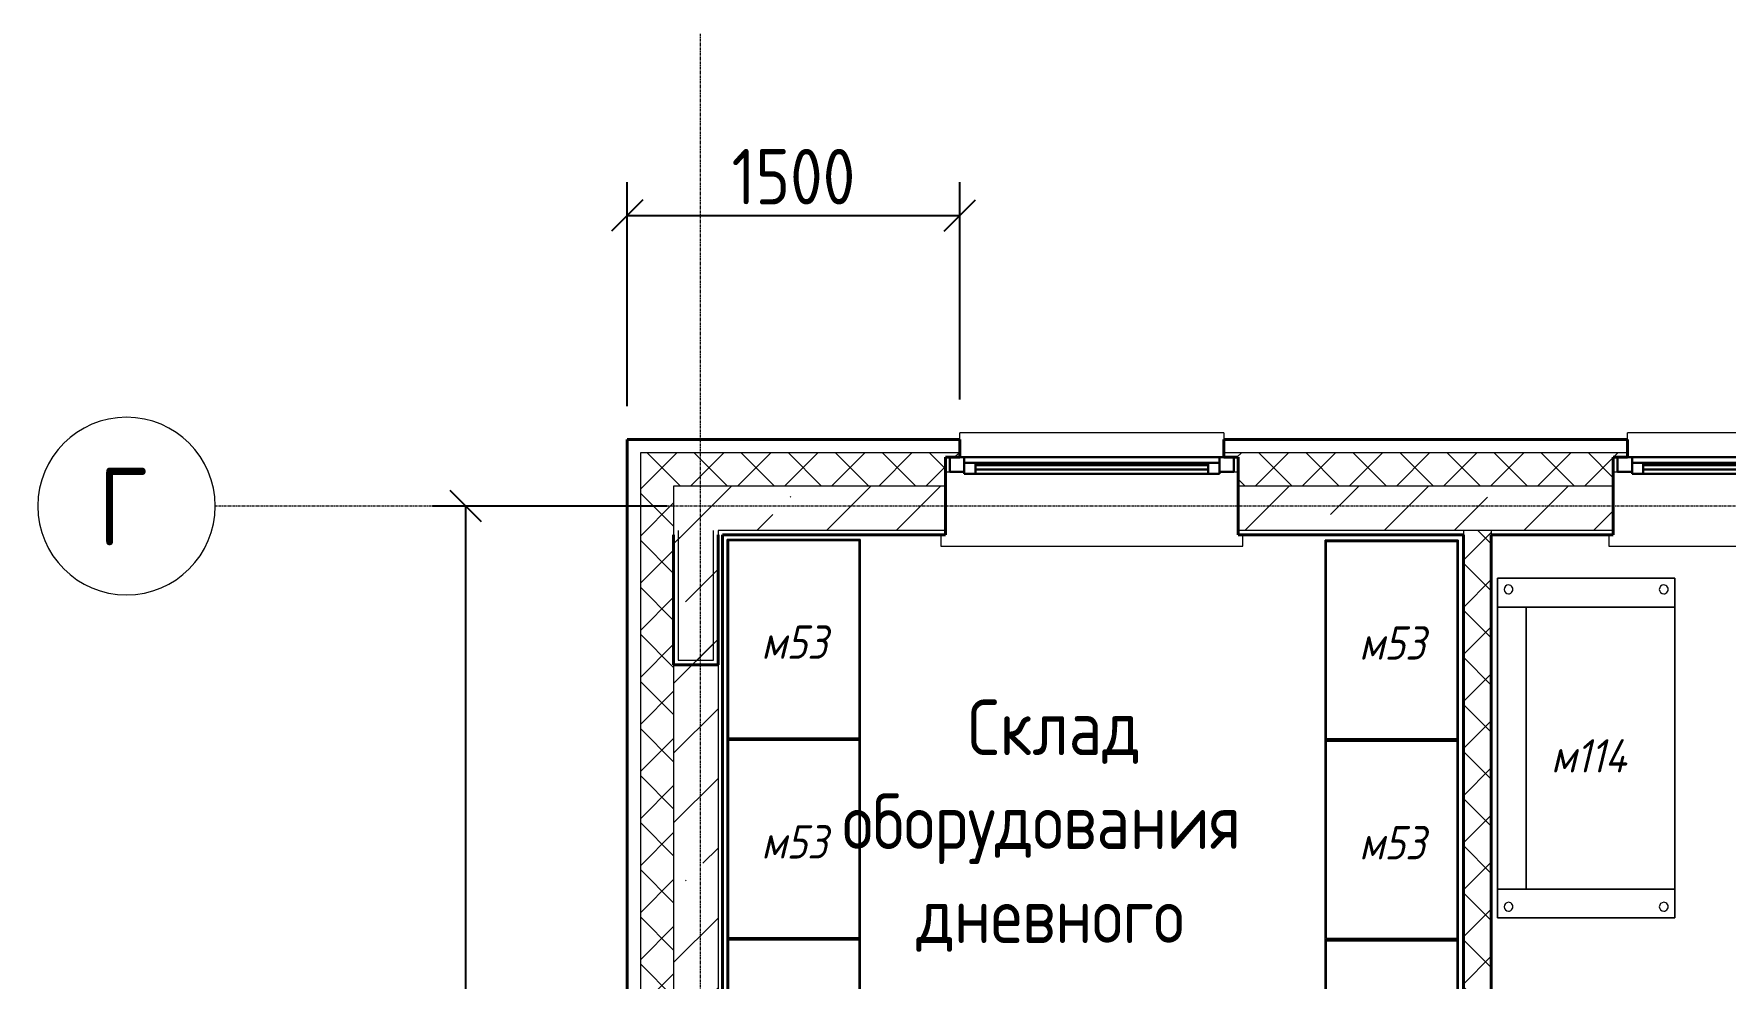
# Model space of a CAD drawing. Header units: millimetres. Extents: x -32954 to 151739, y -65671 to 56243.
# Drawn here: x -32954 to -25330, y -50320 to -46065 of the extents above; entities that cross this region are included whole.
import ezdxf

# ---------------------------------------------------------------- set-up
doc = ezdxf.new("R2010")
doc.units = ezdxf.units.MM
doc.linetypes.add('ADSK_Линия сетки', pattern=[21, 12, -3, 3, -3])
for name, color, linetype, lineweight in [('A-GENM', 7, 'Continuous', 9), ('I-FURN', 7, 'Continuous', 9), ('I-FURN-IDEN', 7, 'Continuous', 9), ('M-EQPM', 7, 'Continuous', 9), ('M-EQPM-IDEN', 7, 'Continuous', 9), ('Каркас_Импост', 7, 'Continuous', 30), ('Марки помещений', 7, 'Continuous', 18), ('Окна', 7, 'Continuous', 18), ('Оси', 7, 'Continuous', 9), ('Остекление', 7, 'Continuous', 30), ('Отлив', 7, 'Continuous', 18), ('Подоконник_Верхний брус', 7, 'Continuous', 18), ('Размеры', 7, 'Continuous', 9), ('Стены разрез', 7, 'Continuous', 40), ('Стены штриховка', 7, 'Continuous', 18)]:
    doc.layers.add(name, color=color, linetype=linetype, lineweight=lineweight)
doc.styles.add('GOST Common', font='GOST_Common.ttf', dxfattribs={"width": 0.9, "height": 250})
doc.styles.add('GOST Common_1', font='GOST_Common.ttf', dxfattribs={"width": 0.9, "height": 350})
doc.styles.add('GOST Common_I', font='GOST_Common Italic.ttf', dxfattribs={"width": 0.9, "height": 150})
doc.dimstyles.new('ADSK_Проверочный', dxfattribs={"dimscale": 304.8, "dimtxt": 251.428749, "dimasz": 0.463911, "dimexe": 0.492126, "dimexo": 0.492126, "dimgap": 0.164042, "dimtad": 1, "dimdec": 0, "dimdsep": 46, "dimtxsty": 'GOST Common', "dimblk1": 'OBLIQUE', "dimblk2": 'OBLIQUE', "dimsah": 1, "dimcen": 0.09, "dimazin": 0, "dimtfac": 1, "dimtdec": 4, "dimtix": 1, "dimtmove": 0, "dimatfit": 3, "dimfxl": 1, "dimtvp": 1, "dimtolj": 1, "dimtzin": 0, "dimarcsym": 2})
pattern_1 = [(45, (-1e-11, -50353.12), (-106.066, 106.066), []), (135, (-1e-11, -50353.12), (-106.066, -106.066), [])]
pattern_2 = [(45, (-1e-11, -50353.1), (-314.309, 314.309), []), (45, (314.3, -50353.1), (-314.309, 314.309), [555.625, -111.125, 3.353, -107.772])]

# ---------------------------------------------------------------- blocks, each defined once
blk = doc.blocks.new('B2B_Окно_1створка - 1280х2060h-666021-В_АР_ПЭ_03 Этаж')
at = {"layer": 'Каркас_Импост', "lineweight": 30}
for p, q in [((-640, 135), (-640, 70)), ((-575, 135), (-595, 135)), ((-575, 110), (-575, 135)), ((-525, 110), (-575, 110)), ((-575, 110), (-575, 60)), ((-525, 60), (-525, 110)), ((525, 110), (525, 60)), ((575, 110), (525, 110)), ((575, 135), (575, 110)), ((595, 135), (575, 135)), ((575, 60), (575, 110)), ((640, 70), (640, 135)), ((-640, 70), (-575, 70)), ((-575, 60), (-525, 60)), ((525, 60), (575, 60)), ((575, 70), (640, 70))]:
    blk.add_line(p, q, dxfattribs=at)
at = {"layer": 'Каркас_Импост'}
for p, q in [((575, 135), (-575, 135)), ((525, 110), (-525, 110)), ((-525, 60), (525, 60))]:
    blk.add_line(p, q, dxfattribs=at)
at = {"layer": 'Остекление'}
for p, q in [((525, 100), (-525, 100)), ((-525, 100), (-525, 80)), ((-525, 80), (525, 80)), ((525, 80), (525, 100))]:
    blk.add_line(p, q, dxfattribs=at)
blk = doc.blocks.new('В2В_Подоконник_ПВХ - ПВХ-666027-В_АР_ПЭ_03 Этаж')
at = {"layer": 'Подоконник_Верхний брус'}
for p, q in [((-660, 0), (-640, 0)), ((640, 0), (660, 0)), ((-680, -285), (-680, -335)), ((680, -335), (680, -285)), ((-680, -335), (680, -335))]:
    blk.add_line(p, q, dxfattribs=at)
blk = doc.blocks.new('B2B_Отлив - Отлив_металлический-622779-В_АР_ПЭ_03 Этаж')
at = {"layer": 'Отлив'}
for p, q in [((-595, 80), (-595, 110)), ((595, 110), (-595, 110)), ((595, 110), (595, 80)), ((-595, 1), (595, 1))]:
    blk.add_line(p, q, dxfattribs=at)
blk = doc.blocks.new('Ось сетки - D8-4846-В_АР_ПЭ_03 Этаж')
at = {"layer": 'Оси', "lineweight": 18}
for start, end in [(360, 180), (180, 360)]:
    blk.add_arc((0, 0), 4, start, end, dxfattribs=at)
blk = doc.blocks.new('_Oblique')
at = {"color": 0, "linetype": 'ByBlock', "lineweight": -2}
blk.add_line((-0.5, -0.5), (0.5, 0.5), dxfattribs=at)
blk = doc.blocks.new('*D221')
at = {"layer": 'Defpoints', "color": 0, "transparency": 16777216}
for p in [(-31007.1, -48193.1), (-29950, -48193.1), (-29950, -57193.1)]:
    blk.add_point(p, dxfattribs=at)
at = {"layer": 'Размеры', "color": 0, "lineweight": -2, "transparency": 16777216}
for p, q in [((-30100, -48193.1), (-31157.1, -48193.1)), ((-31007.1, -57193.1), (-31007.1, -48193.1)), ((-30100, -57193.1), (-31157.1, -57193.1))]:
    blk.add_line(p, q, dxfattribs=at)
at = {"layer": 'Размеры', "color": 0, "lineweight": -2, "transparency": 16777216, "xscale": 141.4, "yscale": 141.4, "zscale": 141.4}
for p, rotation in [((-31007.1, -48193.1), 90), ((-31007.1, -57193.1), 270)]:
    blk.add_blockref('_Oblique', p, dxfattribs=dict(at, rotation=rotation))
at = {"layer": 'Размеры', "color": 0, "transparency": 16777216, "insert": (-31182.1, -52693.1), "char_height": 250, "width": 756.843, "attachment_point": 5, "rotation": 90, "style": 'GOST Common'}
blk.add_mtext('\\A1;9000', dxfattribs=at)
blk = doc.blocks.new('*D227')
at = {"layer": 'Defpoints', "color": 0, "transparency": 16777216}
for p in [(-28779.8, -46883.8), (-28779.8, -47863.1), (-30280, -47893.1)]:
    blk.add_point(p, dxfattribs=at)
at = {"layer": 'Размеры', "color": 0, "lineweight": -2, "transparency": 16777216}
for p, q in [((-30280, -47743.1), (-30280, -46733.8)), ((-28779.8, -47713.1), (-28779.8, -46733.8)), ((-30280, -46883.8), (-28779.8, -46883.8))]:
    blk.add_line(p, q, dxfattribs=at)
at = {"layer": 'Размеры', "color": 0, "lineweight": -2, "transparency": 16777216, "xscale": 141.4, "yscale": 141.4, "zscale": 141.4, "rotation": 180}
blk.add_blockref('_Oblique', (-30280, -46883.8), dxfattribs=at)
at = {"layer": 'Размеры', "color": 0, "lineweight": -2, "transparency": 16777216, "xscale": 141.4, "yscale": 141.4, "zscale": 141.4}
blk.add_blockref('_Oblique', (-28779.8, -46883.8), dxfattribs=at)
at = {"layer": 'Размеры', "color": 0, "transparency": 16777216, "insert": (-29529.9, -46708.8), "char_height": 250, "width": 700.591, "attachment_point": 5, "style": 'GOST Common'}
blk.add_mtext('\\A1;1500', dxfattribs=at)
blk = doc.blocks.new('М10-М12-М53-М103-М155-М186-М376-М386-М387-М390_Стеллаж - М53_Стеллаж разборный 900х600х1830-8574333-О_ТХ_03')
at = {"layer": 'A-GENM'}
for p, q in [((-425, 0), (-425, -5)), ((425, 0), (-425, 0)), ((-425, 0), (-425, -5)), ((425, 0), (-425, 0)), ((-425, -5), (-425, 0)), ((-425, 0), (425, 0)), ((-425, 0), (-425, -5)), ((425, 0), (-425, 0)), ((425, -5), (425, 0)), ((425, 0), (425, -5)), ((425, 0), (425, -5)), ((425, -5), (425, 0)), ((-425, 0), (-450, 0)), ((-450, 0), (-450, -25)), ((-450, -25), (-450, 0)), ((-450, 0), (-425, 0)), ((-445, -25), (-450, -25)), ((-450, -575), (-450, -25)), ((-450, -25), (-445, -25)), ((-450, -25), (-450, -575)), ((-450, -575), (-450, -25)), ((-445, -25), (-450, -25)), ((-450, -25), (-450, -575)), ((-445, -25), (-450, -25)), ((-450, -575), (-450, -25)), ((-450, -25), (-445, -25)), ((-450, -25), (-450, -575)), ((-445, -25), (-450, -25)), ((-450, -575), (-450, -25)), ((-445, -25), (-450, -25)), ((-450, -25), (-450, -575)), ((-445, -25), (-450, -25)), ((-425, -5), (-445, -5)), ((-445, -5), (-445, -25)), ((-445, -25), (-445, -5)), ((-445, -5), (-425, -5)), ((-445, -25), (-445, -5)), ((-445, -5), (-425, -5)), ((-425, -5), (-445, -5)), ((-445, -5), (-445, -25)), ((-445, -25), (-445, -5)), ((-445, -5), (-425, -5)), ((-425, -5), (-445, -5)), ((-445, -5), (-445, -25)), ((-445, -25), (-445, -5)), ((-445, -5), (-425, -5)), ((-425, -5), (-445, -5)), ((-445, -5), (-445, -25)), ((-445, -575), (-445, -25)), ((-445, -25), (-445, -575)), ((-445, -575), (-445, -25)), ((-445, -25), (-445, -595)), ((-445, -575), (-445, -25)), ((-445, -25), (-445, -575)), ((-445, -575), (-445, -25)), ((-445, -25), (-445, -595)), ((-425, 0), (-425, -5)), ((425, 0), (-425, 0)), ((-425, 0), (-425, -5)), ((425, 0), (-425, 0)), ((-425, -5), (-425, 0)), ((-425, 0), (425, 0)), ((-425, 0), (-425, -5)), ((425, 0), (-425, 0)), ((-425, -5), (425, -5)), ((425, -5), (-425, -5)), ((425, -5), (-425, -5)), ((425, -5), (-425, -5)), ((-425, -5), (425, -5)), ((425, -5), (-425, -5)), ((425, -5), (-425, -5)), ((425, -5), (-425, -5)), ((450, 0), (425, 0)), ((425, -5), (425, 0)), ((425, 0), (450, 0)), ((425, 0), (425, -5)), ((425, 0), (425, -5)), ((425, -5), (425, 0)), ((445, -5), (425, -5)), ((425, -5), (445, -5)), ((425, -5), (445, -5)), ((445, -5), (425, -5)), ((425, -5), (445, -5)), ((445, -5), (425, -5)), ((425, -5), (445, -5)), ((445, -5), (425, -5)), ((445, -25), (445, -5)), ((445, -5), (445, -25)), ((445, -5), (445, -25)), ((445, -25), (445, -5)), ((445, -5), (445, -25)), ((445, -25), (445, -5)), ((445, -5), (445, -25)), ((445, -25), (445, -5)), ((450, -25), (445, -25)), ((445, -25), (445, -575)), ((445, -595), (445, -25)), ((450, -25), (445, -25)), ((445, -25), (445, -575)), ((445, -595), (445, -25)), ((450, -25), (445, -25)), ((450, -25), (445, -25)), ((445, -25), (445, -575)), ((445, -595), (445, -25)), ((450, -25), (445, -25)), ((450, -25), (445, -25)), ((445, -25), (445, -575)), ((445, -595), (445, -25)), ((450, -25), (445, -25)), ((450, -25), (445, -25)), ((450, -25), (450, 0)), ((450, 0), (450, -25)), ((450, -25), (450, -600)), ((450, -575), (450, -25)), ((450, -25), (450, -575)), ((450, -575), (450, -25)), ((450, -25), (450, -575)), ((450, -575), (450, -25)), ((450, -25), (450, -575)), ((450, -575), (450, -25)), ((-450, -575), (-450, -600)), ((-450, -575), (-445, -575)), ((-450, -600), (-450, -575)), ((-445, -575), (-450, -575)), ((-445, -575), (-450, -575)), ((-445, -575), (-450, -575)), ((-445, -575), (-450, -575)), ((-445, -575), (-450, -575)), ((-445, -575), (-450, -575)), ((-450, -575), (-445, -575)), ((-450, -600), (-425, -600)), ((-425, -600), (-450, -600)), ((-445, -575), (-445, -595)), ((-445, -595), (-445, -575)), ((-445, -595), (-445, -575)), ((-445, -595), (-445, -575)), ((-445, -595), (-445, -575)), ((-445, -575), (-445, -595)), ((-445, -595), (-425, -595)), ((-425, -595), (-445, -595)), ((-425, -595), (-445, -595)), ((-425, -595), (-445, -595)), ((-445, -595), (445, -595)), ((-425, -595), (-445, -595)), ((-445, -595), (-425, -595)), ((-445, -595), (445, -595)), ((-425, -595), (-425, -600)), ((-425, -600), (-425, -595)), ((-425, -600), (-425, -595)), ((-425, -600), (-425, -595)), ((-425, -600), (-425, -595)), ((425, -595), (-425, -595)), ((-425, -595), (445, -595)), ((-425, -595), (-425, -600)), ((425, -595), (-425, -595)), ((425, -595), (-425, -595)), ((-425, -595), (445, -595)), ((-425, -595), (-425, -600)), ((-425, -595), (-425, -600)), ((425, -595), (-425, -595)), ((450, -600), (-425, -600)), ((-425, -600), (425, -600)), ((425, -600), (-425, -600)), ((-425, -600), (425, -600)), ((425, -600), (-425, -600)), ((-425, -600), (425, -600)), ((425, -600), (-425, -600)), ((-425, -600), (425, -600)), ((425, -600), (425, -595)), ((425, -595), (445, -595)), ((445, -595), (425, -595)), ((425, -600), (425, -595)), ((425, -595), (425, -600)), ((445, -595), (425, -595)), ((425, -595), (425, -600)), ((425, -595), (425, -600)), ((445, -595), (425, -595)), ((425, -595), (425, -600)), ((425, -595), (425, -600)), ((425, -595), (425, -600)), ((450, -600), (425, -600)), ((445, -595), (445, -575)), ((445, -575), (450, -575)), ((445, -575), (450, -575)), ((450, -575), (445, -575)), ((445, -575), (445, -595)), ((450, -575), (445, -575)), ((450, -575), (445, -575)), ((445, -575), (445, -595)), ((450, -575), (445, -575)), ((450, -575), (445, -575)), ((445, -575), (445, -595)), ((450, -575), (445, -575)), ((450, -575), (450, -600))]:
    blk.add_line(p, q, dxfattribs=at)
blk = doc.blocks.new('Диван 2-х местный - 1350х700х900_h_-10301887-О_ТХ_01')
at = {"layer": 'M-EQPM'}
for p, q in [((-520, 350), (-880, 350)), ((-880, 250), (-880, 350)), ((-880, 350), (-880, -450)), ((-520, 350), (-880, 350)), ((650, 350), (-880, 350)), ((-880, 350), (-880, -450)), ((-880, -450), (-880, 350)), ((-880, 350), (650, 350)), ((-750, -450), (-750, 350)), ((-750, 350), (-750, 250)), ((-750, 325), (-750, 350)), ((-750, 350), (-750, -450)), ((-750, 245), (-750, 325)), ((520, 350), (-520, 350)), ((520, 350), (-520, 350)), ((650, 350), (520, 350)), ((520, 250), (520, 350)), ((520, 350), (520, -450)), ((650, 350), (520, 350)), ((520, -450), (520, 350)), ((520, 350), (520, 325)), ((520, 325), (520, 245)), ((650, -450), (650, 350)), ((650, 350), (650, 250)), ((650, -450), (650, 350)), ((650, 350), (650, -450)), ((-880, -247.5), (-880, 250)), ((-750, 250), (-750, -247.5)), ((-750, 220), (-750, 245)), ((520, -247.5), (520, 250)), ((520, 245), (520, 220)), ((650, 250), (650, -247.5)), ((-750, 220), (520, 220)), ((-750, -310), (-750, 220)), ((520, 220), (-750, 220)), ((520, 220), (520, -310)), ((-880, -350), (-880, -247.5)), ((-750, -247.5), (-750, -350)), ((520, -350), (520, -247.5)), ((650, -247.5), (650, -350)), ((-750, -350), (-750, -310)), ((520, -310), (520, -350)), ((-880, -450), (-750, -450)), ((-750, -450), (-880, -450)), ((-880, -450), (420, -450)), ((420, -450), (-880, -450)), ((-520, -450), (520, -450)), ((520, -450), (-520, -450)), ((520, -450), (650, -450)), ((650, -450), (520, -450))]:
    blk.add_line(p, q, dxfattribs=at)
for centre, start, end in [((-830, 300), 0, 180), ((-830, 300), 0, 180), ((600, 300), 0, 180), ((600, 300), 0, 180), ((-830, 300), 180, 360), ((-830, 300), 180, 360), ((600, 300), 180, 360), ((600, 300), 180, 360), ((-830, -400), 0, 180), ((-830, -400), 0, 180), ((600, -400), 360, 180), ((600, -400), 360, 180), ((-830, -400), 180, 360), ((-830, -400), 180, 360), ((600, -400), 180, 360), ((600, -400), 180, 360)]:
    blk.add_arc(centre, 20, start, end, dxfattribs=at)

msp = doc.modelspace()

# ---------------------------------------------------------------- hatches: boundary and pattern name
at = {"layer": 'Стены разрез', "lineweight": 9}
h = msp.add_hatch(dxfattribs=at)
h.set_pattern_fill('FP_1', color=256, style=0, pattern_type=2)
h.set_pattern_definition(pattern_1)
h.paths.add_polyline_path([(-15365, -48103.1), (-15365, -47953.1), (-16589.8, -47953.1), (-16589.8, -47973.1), (-16524.8, -47973.1), (-16524.8, -48103.1)])
h.paths.add_polyline_path([(-17844.8, -48103.1), (-17844.8, -47973.1), (-17779.8, -47973.1), (-17779.8, -47953.1), (-19589.8, -47953.1), (-19589.8, -47973.1), (-19524.8, -47973.1), (-19524.8, -48103.1), (-18141.1, -48103.1)])
h.paths.add_polyline_path([(-20844.8, -48103.1), (-20844.8, -47973.1), (-20779.8, -47973.1), (-20779.8, -47953.1), (-24579.4, -47953.1), (-24579.4, -47973.1), (-24514.4, -47973.1), (-24514.4, -48103.1), (-21145.7, -48103.1)])
h.paths.add_polyline_path([(-25834.4, -48103.1), (-25834.4, -47973.1), (-25769.4, -47973.1), (-25769.4, -47953.1), (-27589.8, -47953.1), (-27589.8, -47973.1), (-27524.8, -47973.1), (-27524.8, -48103.1), (-27154.8, -48103.1)])
h.paths.add_polyline_path([(-28844.8, -48103.1), (-28844.8, -47973.1), (-28779.8, -47973.1), (-28779.8, -47953.1), (-30220, -47953.1), (-30220, -48103.1), (-30070, -48103.1)])
h = msp.add_hatch(dxfattribs=at)
h.set_pattern_fill('FP_1', color=256, style=0, pattern_type=2)
h.set_pattern_definition(pattern_1)
h.paths.add_polyline_path([(-30159.3, -62448.1), (-30070, -62448.1), (-30070, -48103.1), (-30220, -48103.1), (-30220, -62448.1)])
h = msp.add_hatch(dxfattribs=at)
h.set_pattern_fill('FP_2', color=256, style=0, pattern_type=2)
h.set_pattern_definition(pattern_2)
h.paths.add_polyline_path([(-15365, -48303.1), (-15365, -48103.1), (-16524.8, -48103.1), (-16524.8, -48303.1)])
h.paths.add_polyline_path([(-18141.1, -48303.1), (-17844.8, -48303.1), (-17844.8, -48103.1), (-19524.8, -48103.1), (-19524.8, -48303.1)])
h.paths.add_polyline_path([(-21145.7, -48303.1), (-20844.8, -48303.1), (-20844.8, -48103.1), (-24514.4, -48103.1), (-24514.4, -48303.1), (-23660, -48303.1)])
h.paths.add_polyline_path([(-25834.4, -48303.1), (-25834.4, -48103.1), (-27524.8, -48103.1), (-27524.8, -48303.1), (-26385, -48303.1)])
h.paths.add_polyline_path([(-28844.8, -48303.1), (-28844.8, -48103.1), (-30070, -48103.1), (-30070, -48303.1), (-29870, -48303.1)])
h = msp.add_hatch(dxfattribs=at)
h.set_pattern_fill('FP_2', color=256, style=0, pattern_type=2)
h.set_pattern_definition(pattern_2)
h.paths.add_polyline_path([(-29870, -62248.1), (-29870, -48303.1), (-30070, -48303.1), (-30070, -62248.1), (-29890, -62248.1)])
h = msp.add_hatch(dxfattribs=at)
h.set_pattern_fill('FP_2', color=256, style=0, pattern_type=2)
h.set_pattern_definition(pattern_2)
h.paths.add_polyline_path([(-30050, -48888.1), (-29890, -48888.1), (-29890, -48303.1), (-30050, -48303.1), (-30050, -48323.1)])
h = msp.add_hatch(dxfattribs=at)
h.set_pattern_fill('FP_1', color=256, style=0, pattern_type=2)
h.set_pattern_definition(pattern_1)
h.paths.add_polyline_path([(-26385, -53773.1), (-26385, -48303.1), (-26510, -48303.1), (-26510, -53773.1)])

# ---------------------------------------------------------------- linework, layer by layer
at = {"layer": 'Оси', "linetype": 'ADSK_Линия сетки'}
for p, q in [((-29950, -46065.3), (-29950, -64853.1)), ((2500, -48193.1), (-32136.4, -48193.1))]:
    msp.add_line(p, q, dxfattribs=at)
at = {"layer": 'Стены разрез'}
for p, q in [((-28779.8, -47893.1), (-30280, -47893.1)), ((-30280, -47893.1), (-30280, -62658.1)), ((-28779.8, -47973.1), (-28779.8, -47893.1)), ((-25769.4, -47893.1), (-27589.8, -47893.1)), ((-27589.8, -47893.1), (-27589.8, -47973.1)), ((-25769.4, -47973.1), (-25769.4, -47893.1)), ((-28844.8, -48323.1), (-28844.8, -47973.1)), ((-28844.8, -47973.1), (-28779.8, -47973.1)), ((-27589.8, -47973.1), (-27524.8, -47973.1)), ((-27524.8, -47973.1), (-27524.8, -48323.1)), ((-25834.4, -48323.1), (-25834.4, -47973.1)), ((-25834.4, -47973.1), (-25769.4, -47973.1)), ((-30070, -48323.1), (-30070, -48908.1)), ((-29870, -48908.1), (-29870, -48323.1)), ((-29850, -48323.1), (-28844.8, -48323.1)), ((-29850, -53710.6), (-29850, -48323.1)), ((-27524.8, -48323.1), (-26510, -48323.1)), ((-26510, -48323.1), (-26510, -53773.1)), ((-26385, -48323.1), (-25834.4, -48323.1)), ((-26385, -53773.1), (-26385, -48323.1)), ((-30070, -48908.1), (-29870, -48908.1))]:
    msp.add_line(p, q, dxfattribs=at)
at = {"layer": 'Стены штриховка'}
for p, q in [((-28779.8, -47953.1), (-30220, -47953.1)), ((-30220, -47953.1), (-30220, -62598.1)), ((-25769.4, -47953.1), (-27589.8, -47953.1)), ((-28844.8, -48103.1), (-30070, -48103.1)), ((-30070, -48103.1), (-30070, -62448.1)), ((-25834.4, -48103.1), (-27524.8, -48103.1)), ((-30050, -48303.1), (-30050, -48323.1)), ((-30050, -48323.1), (-30050, -48888.1)), ((-29890, -48323.1), (-29890, -48303.1)), ((-29890, -48888.1), (-29890, -48323.1)), ((-28844.8, -48303.1), (-29870, -48303.1)), ((-29870, -48303.1), (-29870, -62248.1)), ((-25834.4, -48303.1), (-27524.8, -48303.1)), ((-26510, -48303.1), (-26510, -48323.1)), ((-26385, -48303.1), (-26385, -48323.1)), ((-30050, -48888.1), (-29890, -48888.1))]:
    msp.add_line(p, q, dxfattribs=at)

# ---------------------------------------------------------------- block references
at = {"layer": 'I-FURN', "rotation": 270}
for p in [(-29228.4, -48793.3), (-26533.2, -48797.1), (-29228.4, -49693.3), (-26533.2, -49697.1), (-29228.4, -50593.3), (-26533.2, -50597.1)]:
    msp.add_blockref('М10-М12-М53-М103-М155-М186-М376-М386-М387-М390_Стеллаж - М53_Стеллаж разборный 900х600х1830-8574333-О_ТХ_03', p, dxfattribs=at)
at = {"layer": 'M-EQPM', "rotation": 89.99999999999993}
msp.add_blockref('Диван 2-х местный - 1350х700х900_h_-10301887-О_ТХ_01', (-26006.6, -49168.6), dxfattribs=at)
at = {"layer": 'Окна'}
for name, p in [('B2B_Отлив - Отлив_металлический-622779-В_АР_ПЭ_03 Этаж', (-28184.8, -47973.1)), ('B2B_Отлив - Отлив_металлический-622779-В_АР_ПЭ_03 Этаж', (-25174.4, -47973.1)), ('B2B_Окно_1створка - 1280х2060h-666021-В_АР_ПЭ_03 Этаж', (-28184.8, -48108.1)), ('B2B_Окно_1створка - 1280х2060h-666021-В_АР_ПЭ_03 Этаж', (-25174.4, -48108.1)), ('В2В_Подоконник_ПВХ - ПВХ-666027-В_АР_ПЭ_03 Этаж', (-28184.8, -48038.1)), ('В2В_Подоконник_ПВХ - ПВХ-666027-В_АР_ПЭ_03 Этаж', (-25174.4, -48038.1))]:
    msp.add_blockref(name, p, dxfattribs=at)
at = {"layer": 'Оси', "lineweight": 18, "xscale": 99.99999999999993, "yscale": 99.99999999999993, "zscale": 99.99999999999993, "rotation": 89.99999999999982}
msp.add_blockref('Ось сетки - D8-4846-В_АР_ПЭ_03 Этаж', (-32536.4, -48193.1), dxfattribs=at)

# ---------------------------------------------------------------- texts
at = {"layer": 'I-FURN-IDEN', "char_height": 150, "attachment_point": 1, "style": 'GOST Common_I'}
for s, insert, width in [('\\fGOST Common|b0|i1|c204|p34|;\\W.9;м', (-29674.6, -48731.2), 137.089), ('53', (-29561.5, -48731.2), 245.316), ('\\fGOST Common|b0|i1|c204|p34|;\\W.9;м', (-26979.4, -48735), 137.089), ('53', (-26866.3, -48735), 245.316), ('53', (-29561.5, -49631.2), 245.316), ('53', (-26866.3, -49635), 245.316), ('\\fGOST Common|b0|i1|c204|p34|;\\W.9;м', (-29674.6, -49631.2), 137.089), ('\\fGOST Common|b0|i1|c204|p34|;\\W.9;м', (-26979.4, -49635), 137.089)]:
    msp.add_mtext(s, dxfattribs=dict(at, insert=insert, width=width))
at = {"layer": 'M-EQPM-IDEN', "char_height": 150, "attachment_point": 1, "style": 'GOST Common_I'}
for s, insert, width in [('114', (-26001.4, -49243.5), 310.253), ('\\fGOST Common|b0|i1|c204|p34|;\\W.9;м', (-26114.5, -49243.5), 137.089)]:
    msp.add_mtext(s, dxfattribs=dict(at, insert=insert, width=width))
at = {"layer": 'Марки помещений', "lineweight": 9, "char_height": 250, "attachment_point": 1, "style": 'GOST Common'}
for s, insert, width in [('Склад', (-28743.8, -49065.1), 995.696), ('оборудования', (-29309.4, -49488.4), 2359.366), ('дневного', (-28976, -49911.7), 1558.48)]:
    msp.add_mtext(s, dxfattribs=dict(at, insert=insert, width=width))
at = {"layer": 'Оси', "insert": (-32663.5, -48019.9), "char_height": 350, "width": 274.177, "attachment_point": 1, "style": 'GOST Common_1'}
msp.add_mtext('\\fGOST Common|b0|i0|c204|p34|;\\W.9;Г', dxfattribs=at)

# ---------------------------------------------------------------- dimensions: what is measured, and where the dimension line sits
at = {"layer": 'Размеры'}
dim = msp.add_linear_dim(base=(-28779.8, -46883.8), p1=(-30280, -47893.1), p2=(-28779.8, -47863.1), dimstyle='ADSK_Проверочный', override={"dimpost": '<>', "dimfxl": 1500.498833}, dxfattribs=at)
dim.commit()
dim.dimension.update_dxf_attribs({"geometry": '*D227', "text_midpoint": (-29529.9, -46708.8)})
dim = msp.add_linear_dim(base=(-31007.1, -48193.1), p1=(-29950, -57193.1), p2=(-29950, -48193.1), angle=90, dimstyle='ADSK_Проверочный', override={"dimpost": '<>', "dimfxl": 9000}, dxfattribs=at)
dim.commit()
dim.dimension.update_dxf_attribs({"geometry": '*D221', "text_midpoint": (-31182.1, -52693.1)})

doc.saveas('drawing.dxf')
